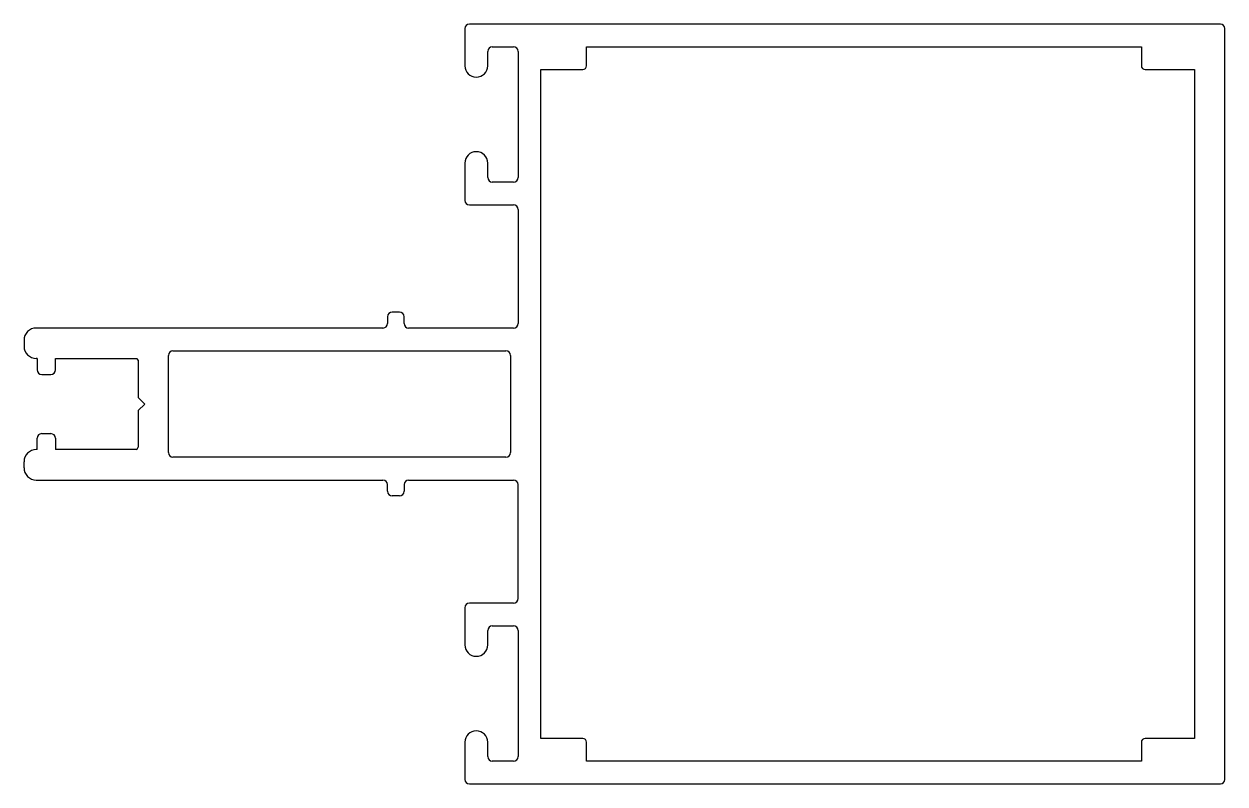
# Model space of a CAD drawing. Extents: x 2782.6 to 2861.6, y 1641.8 to 1691.8.
import ezdxf

# ---------------------------------------------------------------- set-up
doc = ezdxf.new("R2010")
doc.units = 0
doc.layers.get('0').update_dxf_attribs({"linetype": 'CONTINUOUS'})

msp = doc.modelspace()

# ---------------------------------------------------------------- linework, layer by layer
at = {"linetype": 'BYBLOCK'}
for p, q in [((2811.627, 1691.54), (2811.627, 1689.09)), ((2861.327, 1691.84), (2811.927, 1691.84)), ((2861.627, 1642.14), (2861.627, 1691.54)), ((2813.127, 1689.09), (2813.127, 1690.04)), ((2813.427, 1690.34), (2814.827, 1690.34)), ((2815.127, 1690.04), (2815.127, 1681.74)), ((2819.627, 1689.09), (2819.627, 1690.34)), ((2819.627, 1690.34), (2856.127, 1690.34)), ((2856.127, 1690.34), (2856.127, 1689.09)), ((2816.627, 1688.84), (2819.377, 1688.84)), ((2816.627, 1644.84), (2816.627, 1688.84)), ((2856.377, 1688.84), (2859.627, 1688.84)), ((2859.627, 1688.84), (2859.627, 1644.84)), ((2811.627, 1682.69), (2811.627, 1680.24)), ((2813.127, 1681.74), (2813.127, 1682.69)), ((2814.827, 1681.44), (2813.427, 1681.44)), ((2811.927, 1679.94), (2814.827, 1679.94)), ((2815.127, 1679.64), (2815.127, 1672.136)), ((2806.541, 1672.581), (2806.541, 1672.14)), ((2807.327, 1672.881), (2806.841, 1672.881)), ((2807.627, 1672.136), (2807.627, 1672.581)), ((2806.241, 1671.84), (2783.427, 1671.84)), ((2814.827, 1671.836), (2807.927, 1671.836)), ((2782.627, 1671.04), (2782.627, 1670.64)), ((2792.427, 1670.34), (2814.327, 1670.34)), ((2783.492, 1669.84), (2783.427, 1669.84)), ((2783.492, 1669.84), (2783.492, 1669.09)), ((2784.692, 1669.84), (2790.046, 1669.84)), ((2784.692, 1669.09), (2784.692, 1669.84)), ((2790.127, 1669.724), (2790.127, 1667.278)), ((2792.127, 1663.64), (2792.127, 1670.04)), ((2814.627, 1670.04), (2814.627, 1663.64)), ((2783.792, 1668.79), (2784.392, 1668.79)), ((2790.127, 1667.278), (2790.565, 1666.84)), ((2790.565, 1666.84), (2790.127, 1666.403)), ((2790.127, 1666.403), (2790.127, 1664.007)), ((2783.492, 1663.84), (2783.492, 1664.59)), ((2783.792, 1664.89), (2784.392, 1664.89)), ((2784.692, 1664.59), (2784.692, 1663.84)), ((2783.492, 1663.84), (2783.427, 1663.84)), ((2790.032, 1663.84), (2784.692, 1663.84)), ((2782.627, 1662.64), (2782.627, 1663.04)), ((2814.327, 1663.34), (2792.427, 1663.34)), ((2783.427, 1661.84), (2806.241, 1661.84)), ((2806.541, 1661.1), (2806.541, 1661.54)), ((2807.627, 1661.54), (2807.627, 1661.1)), ((2807.927, 1661.84), (2814.827, 1661.84)), ((2815.127, 1654.04), (2815.127, 1661.54)), ((2807.327, 1660.8), (2806.841, 1660.8)), ((2814.827, 1653.74), (2811.927, 1653.74)), ((2811.627, 1653.44), (2811.627, 1650.99)), ((2813.127, 1650.99), (2813.127, 1651.94)), ((2813.427, 1652.24), (2814.827, 1652.24)), ((2815.127, 1651.94), (2815.127, 1643.64)), ((2819.377, 1644.84), (2816.627, 1644.84)), ((2859.627, 1644.84), (2856.377, 1644.84)), ((2811.627, 1644.59), (2811.627, 1642.14)), ((2813.127, 1643.64), (2813.127, 1644.59)), ((2819.627, 1643.34), (2819.627, 1644.59)), ((2856.127, 1644.59), (2856.127, 1643.34)), ((2814.827, 1643.34), (2813.427, 1643.34)), ((2856.127, 1643.34), (2819.627, 1643.34)), ((2811.927, 1641.84), (2861.327, 1641.84))]:
    msp.add_line(p, q, dxfattribs=at)
for centre, radius, start, end in [((2811.927, 1691.54), 0.3, 90, 180), ((2861.327, 1691.54), 0.3, 0, 90), ((2813.427, 1690.04), 0.3, 90, 180), ((2814.827, 1690.04), 0.3, 0, 90), ((2812.377, 1689.09), 0.75, 180, 0), ((2819.377, 1689.09), 0.25, 270, 0), ((2856.377, 1689.09), 0.25, 180, 270), ((2812.377, 1682.69), 0.75, 0, 180), ((2813.427, 1681.74), 0.3, 180, 270), ((2814.827, 1681.74), 0.3, 270, 0), ((2811.927, 1680.24), 0.3, 180.00412, 270.00412), ((2814.827, 1679.64), 0.3, 0, 90), ((2806.841, 1672.581), 0.3, 90, 180), ((2807.327, 1672.581), 0.3, 0, 90), ((2783.427, 1671.04), 0.8, 90, 180), ((2806.241, 1672.14), 0.3, 270, 0), ((2807.927, 1672.136), 0.3, 180, 270), ((2814.827, 1672.136), 0.3, 270, 0), ((2783.427, 1670.64), 0.8, 180, 270), ((2792.427, 1670.04), 0.3, 90, 180), ((2814.327, 1670.04), 0.3, 0, 90), ((2789.98, 1669.707), 0.149, 6.70856, 63.66872), ((2783.792, 1669.09), 0.3, 180, 270), ((2784.392, 1669.09), 0.3, 270, 0), ((2783.792, 1664.59), 0.3, 90, 180), ((2784.392, 1664.59), 0.3, 0, 90), ((2783.427, 1663.04), 0.8, 90, 180), ((2789.919, 1664.015), 0.208, 302.8841, 357.75718), ((2792.427, 1663.64), 0.3, 180, 270), ((2814.327, 1663.64), 0.3, 270, 0), ((2783.427, 1662.64), 0.8, 180, 270), ((2806.241, 1661.54), 0.3, 0, 90), ((2807.927, 1661.54), 0.3, 90, 180), ((2814.827, 1661.54), 0.3, 0, 90), ((2806.841, 1661.1), 0.3, 180, 270), ((2807.327, 1661.1), 0.3, 270, 0), ((2811.927, 1653.44), 0.3, 89.99588, 179.99588), ((2814.827, 1654.04), 0.3, 270, 0), ((2813.427, 1651.94), 0.3, 90, 180), ((2814.827, 1651.94), 0.3, 0, 90), ((2812.377, 1650.99), 0.75, 180, 0), ((2812.377, 1644.59), 0.75, 0, 180), ((2819.377, 1644.59), 0.25, 0, 90), ((2856.377, 1644.59), 0.25, 90, 180), ((2813.427, 1643.64), 0.3, 180, 270), ((2814.827, 1643.64), 0.3, 270, 0), ((2811.927, 1642.14), 0.3, 180, 270), ((2861.327, 1642.14), 0.3, 270, 0)]:
    msp.add_arc(centre, radius, start, end, dxfattribs=at)

doc.saveas('drawing.dxf')
